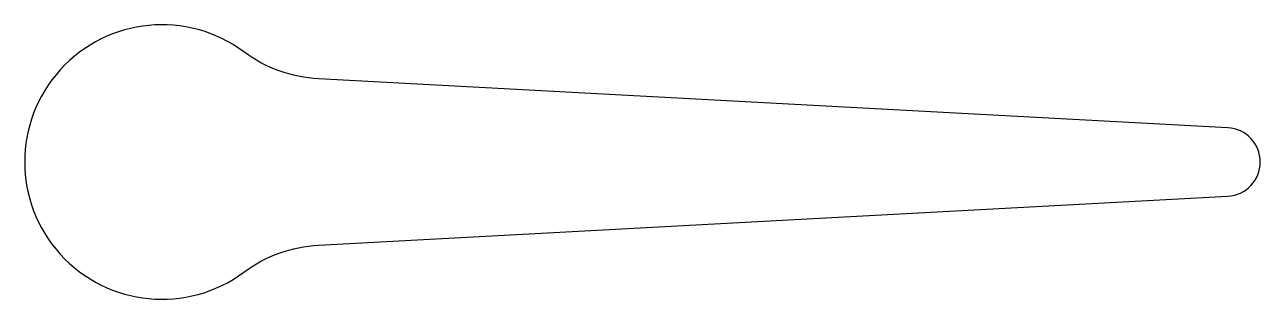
# Model space of a CAD drawing. Extents: x 170.6 to 188.6, y 232.7 to 236.7.
import ezdxf

# ---------------------------------------------------------------- set-up
doc = ezdxf.new("R2010")
doc.units = 0
doc.layers.add('ANA', color=220, linetype='CONTINUOUS')

msp = doc.modelspace()

# ---------------------------------------------------------------- linework, layer by layer
at = {"layer": 'ANA'}
msp.add_lwpolyline([(174.843, 235.926, -0.147631), (173.756, 236.319, 1.991255), (173.756, 233.111, -0.147631), (174.843, 233.504), (188.089, 234.216, 0.947689), (188.089, 235.214)], format="xyb", close=True, dxfattribs=at)

doc.saveas('drawing.dxf')
